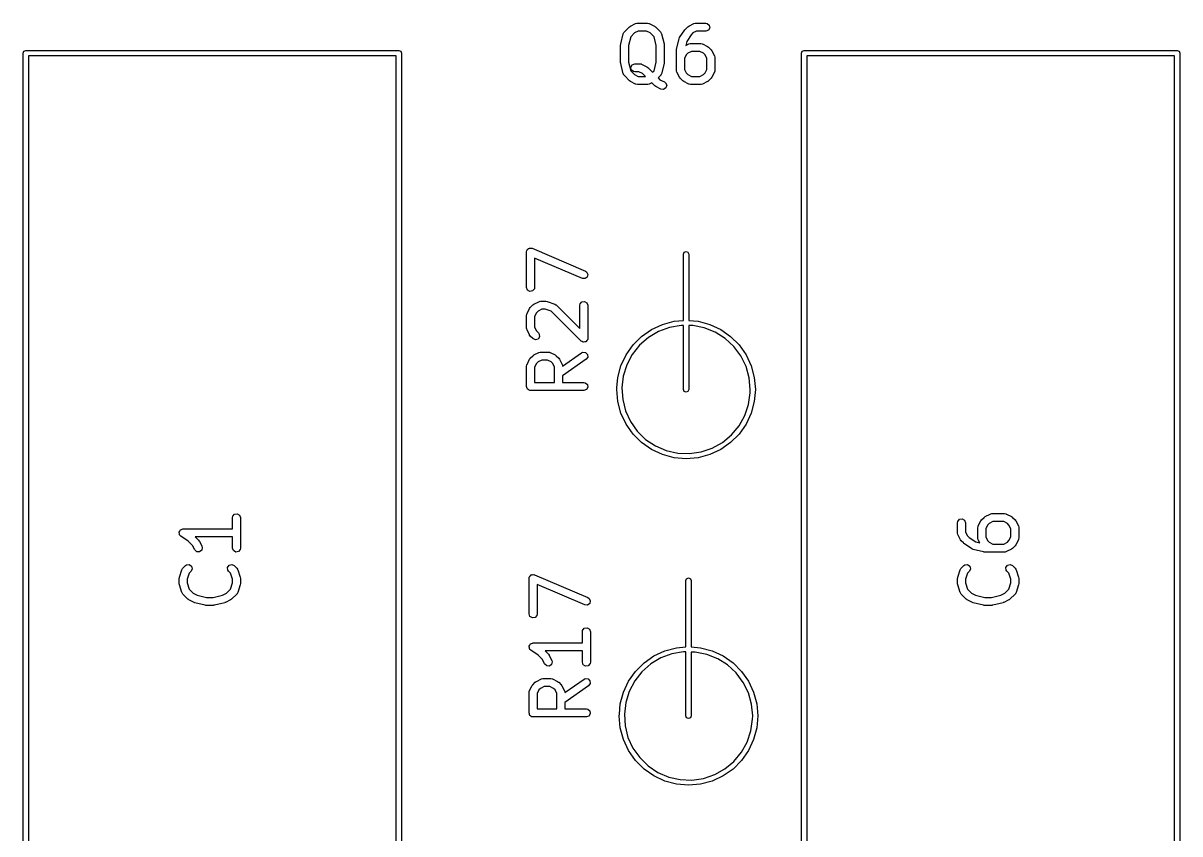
# Model space of a CAD drawing. Extents: x 10 to 287, y -200 to -10.
# Drawn here: x 102.2 to 123.91, y -74.36 to -59.15 of the extents above; entities that cross this region are included whole.
import ezdxf

# ---------------------------------------------------------------- set-up
doc = ezdxf.new("R2010")
doc.units = 0
doc.layers.add('BLACK', color=7, linetype='CONTINUOUS')

msp = doc.modelspace()

# ---------------------------------------------------------------- linework, layer by layer
at = {"layer": 'BLACK', "linetype": 'CONTINUOUS'}
for p, q in [((113.485, -59.317), (113.58, -59.2218)), ((113.58, -59.2218), (113.599, -59.2089)), ((113.599, -59.2089), (113.6, -59.2077)), ((113.6, -59.2077), (113.695, -59.1601)), ((113.695, -59.1601), (113.72, -59.1527)), ((113.72, -59.1527), (113.724, -59.1537)), ((113.724, -59.1537), (113.729, -59.1522)), ((113.729, -59.1522), (113.919, -59.1522)), ((113.919, -59.1522), (113.945, -59.1567)), ((113.945, -59.1567), (113.948, -59.1596)), ((113.948, -59.1596), (113.953, -59.1601)), ((113.953, -59.1601), (114.048, -59.2077)), ((114.048, -59.2077), (114.066, -59.2211)), ((114.066, -59.2211), (114.067, -59.2218)), ((114.067, -59.2218), (114.163, -59.317)), ((114.628, -59.2694), (114.676, -59.2218)), ((114.676, -59.2218), (114.694, -59.2089)), ((114.694, -59.2089), (114.695, -59.2077)), ((114.695, -59.2077), (114.79, -59.1601)), ((114.79, -59.1601), (114.815, -59.1527)), ((114.815, -59.1527), (114.82, -59.1537)), ((114.82, -59.1537), (114.824, -59.1522)), ((114.824, -59.1522), (115.014, -59.1522)), ((115.014, -59.1522), (115.04, -59.1567)), ((115.04, -59.1567), (115.079, -59.1897)), ((115.088, -59.2402), (115.062, -59.2846)), ((115.079, -59.1897), (115.088, -59.2402)), ((113.418, -59.5423), (113.465, -59.3519)), ((113.465, -59.3519), (113.476, -59.3281)), ((113.476, -59.3281), (113.482, -59.3237)), ((113.482, -59.3237), (113.485, -59.317)), ((113.606, -59.4084), (113.565, -59.5698)), ((113.678, -59.3364), (113.606, -59.4084)), ((113.746, -59.3022), (113.678, -59.3364)), ((113.901, -59.3022), (113.746, -59.3022)), ((113.97, -59.3364), (113.901, -59.3022)), ((114.042, -59.4084), (113.97, -59.3364)), ((114.082, -59.5698), (114.042, -59.4084)), ((114.163, -59.317), (114.177, -59.3383)), ((114.177, -59.3383), (114.178, -59.3457)), ((114.178, -59.3457), (114.182, -59.3519)), ((114.182, -59.3519), (114.23, -59.5423)), ((114.465, -59.6376), (114.513, -59.4471)), ((114.513, -59.4471), (114.523, -59.4241)), ((114.523, -59.4237), (114.619, -59.2808)), ((114.523, -59.4241), (114.523, -59.4237)), ((114.619, -59.2808), (114.626, -59.2726)), ((114.626, -59.2726), (114.628, -59.2694)), ((114.739, -59.3702), (114.655, -59.4961)), ((114.773, -59.3364), (114.739, -59.3702)), ((114.842, -59.3022), (114.773, -59.3364)), ((115.014, -59.3022), (114.842, -59.3022)), ((115.062, -59.2846), (115.014, -59.3022)), ((102.204, -59.715), (102.219, -59.6796)), ((102.219, -59.6796), (102.254, -59.665)), ((102.254, -59.665), (109.254, -59.665)), ((109.254, -59.665), (109.289, -59.6796)), ((109.289, -59.6796), (109.304, -59.715)), ((113.415, -59.5605), (113.418, -59.5458)), ((113.415, -59.8939), (113.415, -59.5605)), ((113.418, -59.5458), (113.418, -59.5423)), ((113.565, -59.5698), (113.565, -59.8846)), ((114.082, -59.8846), (114.082, -59.5698)), ((114.23, -59.5423), (114.231, -59.5573)), ((114.231, -59.5573), (114.232, -59.5605)), ((114.232, -59.5605), (114.232, -59.8939)), ((114.463, -59.6558), (114.466, -59.641)), ((114.463, -60.0367), (114.463, -59.6558)), ((114.466, -59.641), (114.465, -59.6376)), ((114.655, -59.4961), (114.637, -59.5702)), ((114.637, -59.5702), (114.695, -59.5411)), ((114.746, -59.6831), (114.678, -59.7174)), ((114.695, -59.5411), (114.72, -59.5336)), ((114.72, -59.5336), (114.724, -59.5347)), ((114.724, -59.5347), (114.729, -59.5331)), ((114.729, -59.5331), (114.919, -59.5331)), ((114.901, -59.6831), (114.746, -59.6831)), ((114.97, -59.7174), (114.901, -59.6831)), ((114.919, -59.5331), (114.945, -59.5377)), ((114.945, -59.5377), (114.948, -59.5405)), ((114.948, -59.5405), (114.953, -59.5411)), ((114.953, -59.5411), (115.048, -59.5887)), ((115.048, -59.5887), (115.066, -59.602)), ((115.066, -59.602), (115.067, -59.6027)), ((115.067, -59.6027), (115.115, -59.6503)), ((115.115, -59.6503), (115.128, -59.6687)), ((115.128, -59.6687), (115.129, -59.6698)), ((115.129, -59.6698), (115.177, -59.7651)), ((116.809, -59.715), (116.824, -59.6796)), ((116.824, -59.6796), (116.859, -59.665)), ((116.859, -59.665), (123.859, -59.665)), ((123.859, -59.665), (123.894, -59.6796)), ((123.894, -59.6796), (123.909, -59.715)), ((102.204, -78.715), (102.204, -59.715)), ((102.304, -59.765), (102.304, -78.665)), ((109.204, -59.765), (102.304, -59.765)), ((109.204, -78.665), (109.204, -59.765)), ((109.304, -59.715), (109.304, -78.715)), ((113.417, -59.8971), (113.415, -59.8939)), ((113.418, -59.912), (113.417, -59.8971)), ((113.565, -59.8846), (113.606, -60.046)), ((114.042, -60.046), (114.082, -59.8846)), ((114.232, -59.8939), (114.23, -59.9086)), ((114.647, -59.7478), (114.613, -59.8163)), ((114.613, -59.8163), (114.613, -60.019)), ((114.678, -59.7174), (114.647, -59.7478)), ((115, -59.7478), (114.97, -59.7174)), ((115.035, -59.8163), (115, -59.7478)), ((115.035, -60.019), (115.035, -59.8163)), ((115.177, -59.7651), (115.184, -59.79)), ((115.184, -59.79), (115.183, -59.7944)), ((115.183, -59.7944), (115.185, -59.7986)), ((115.185, -59.7986), (115.185, -60.0367)), ((116.809, -78.715), (116.809, -59.715)), ((116.909, -59.765), (116.909, -78.665)), ((123.809, -59.765), (116.909, -59.765)), ((123.809, -78.665), (123.809, -59.765)), ((123.909, -59.715), (123.909, -78.715)), ((113.465, -60.1025), (113.418, -59.912)), ((113.469, -60.1086), (113.465, -60.1025)), ((113.47, -60.116), (113.469, -60.1086)), ((113.485, -60.1374), (113.47, -60.116)), ((113.606, -60.046), (113.678, -60.1179)), ((113.607, -59.9761), (113.633, -59.9316)), ((113.616, -60.0266), (113.607, -59.9761)), ((113.655, -60.0596), (113.616, -60.0266)), ((113.633, -59.9316), (113.681, -59.9141)), ((113.681, -60.0641), (113.655, -60.0596)), ((113.678, -60.1179), (113.746, -60.1522)), ((113.681, -59.9141), (113.776, -59.9141)), ((113.758, -60.0641), (113.681, -60.0641)), ((113.827, -60.0983), (113.758, -60.0641)), ((113.776, -59.9141), (113.802, -59.9186)), ((113.802, -59.9186), (113.805, -59.9215)), ((113.805, -59.9215), (113.81, -59.922)), ((113.81, -59.922), (113.905, -59.9696)), ((113.881, -60.1522), (113.827, -60.0983)), ((113.905, -59.9696), (113.923, -59.983)), ((113.923, -59.983), (113.924, -59.9837)), ((113.924, -59.9837), (114.014, -60.0735)), ((114.014, -60.0735), (114.042, -60.046)), ((114.182, -60.1025), (114.172, -60.1263)), ((114.23, -59.912), (114.182, -60.1025)), ((114.23, -59.9086), (114.23, -59.912)), ((114.465, -60.0409), (114.463, -60.0367)), ((114.464, -60.0453), (114.465, -60.0409)), ((114.471, -60.0702), (114.464, -60.0453)), ((114.519, -60.1655), (114.471, -60.0702)), ((114.613, -60.019), (114.647, -60.0875)), ((114.647, -60.0875), (114.678, -60.1179)), ((114.678, -60.1179), (114.746, -60.1522)), ((114.901, -60.1522), (114.97, -60.1179)), ((114.97, -60.1179), (115, -60.0875)), ((115, -60.0875), (115.035, -60.019)), ((115.177, -60.0702), (115.129, -60.1655)), ((115.18, -60.0624), (115.177, -60.0658)), ((115.177, -60.0658), (115.177, -60.0702)), ((115.185, -60.0367), (115.18, -60.0624)), ((113.58, -60.2326), (113.485, -60.1374)), ((113.582, -60.2333), (113.58, -60.2326)), ((113.6, -60.2466), (113.582, -60.2333)), ((113.695, -60.2943), (113.6, -60.2466)), ((113.699, -60.2948), (113.695, -60.2943)), ((113.703, -60.2977), (113.699, -60.2948)), ((113.729, -60.3022), (113.703, -60.2977)), ((113.919, -60.3022), (113.729, -60.3022)), ((113.746, -60.1522), (113.881, -60.1522)), ((113.923, -60.3006), (113.919, -60.3022)), ((113.928, -60.3017), (113.923, -60.3006)), ((113.953, -60.2943), (113.928, -60.3017)), ((113.999, -60.2708), (113.953, -60.2943)), ((114.056, -60.3278), (113.999, -60.2708)), ((114.058, -60.3285), (114.056, -60.3278)), ((114.076, -60.3419), (114.058, -60.3285)), ((114.163, -60.1374), (114.12, -60.1796)), ((114.12, -60.1796), (114.154, -60.2132)), ((114.154, -60.2132), (114.238, -60.2553)), ((114.166, -60.1307), (114.163, -60.1374)), ((114.172, -60.1263), (114.166, -60.1307)), ((114.238, -60.2553), (114.259, -60.2709)), ((114.259, -60.2709), (114.28, -60.3179)), ((114.28, -60.3179), (114.265, -60.3671)), ((114.52, -60.1666), (114.519, -60.1655)), ((114.533, -60.185), (114.52, -60.1666)), ((114.58, -60.2326), (114.533, -60.185)), ((114.582, -60.2333), (114.58, -60.2326)), ((114.6, -60.2466), (114.582, -60.2333)), ((114.695, -60.2943), (114.6, -60.2466)), ((114.699, -60.2948), (114.695, -60.2943)), ((114.703, -60.2977), (114.699, -60.2948)), ((114.729, -60.3022), (114.703, -60.2977)), ((114.919, -60.3022), (114.729, -60.3022)), ((114.746, -60.1522), (114.901, -60.1522)), ((114.923, -60.3006), (114.919, -60.3022)), ((114.928, -60.3017), (114.923, -60.3006)), ((114.953, -60.2943), (114.928, -60.3017)), ((115.048, -60.2466), (114.953, -60.2943)), ((115.049, -60.2455), (115.048, -60.2466)), ((115.067, -60.2326), (115.049, -60.2455)), ((115.115, -60.185), (115.067, -60.2326)), ((115.116, -60.1835), (115.115, -60.185)), ((115.129, -60.1655), (115.116, -60.1835)), ((114.171, -60.3895), (114.076, -60.3419)), ((114.222, -60.3954), (114.171, -60.3895)), ((114.265, -60.3671), (114.222, -60.3954)), ((111.697, -63.3788), (111.705, -63.3735)), ((111.705, -63.3735), (111.722, -63.3745)), ((111.722, -63.3745), (111.739, -63.3714)), ((111.739, -63.3714), (111.747, -63.3758)), ((111.747, -63.3758), (111.756, -63.3763)), ((111.756, -63.3763), (112.756, -63.8049)), ((111.651, -63.4453), (111.656, -63.4196)), ((111.651, -64.1119), (111.651, -63.4453)), ((111.656, -63.4196), (111.661, -63.4128)), ((111.661, -63.4128), (111.663, -63.4042)), ((111.663, -63.4042), (111.677, -63.3937)), ((111.677, -63.3937), (111.689, -63.3803)), ((111.689, -63.3803), (111.697, -63.3788)), ((112.697, -63.9428), (111.801, -63.559)), ((111.801, -63.559), (111.801, -64.1119)), ((114.594, -63.4848), (114.609, -63.4494)), ((114.594, -64.7292), (114.594, -63.4848)), ((114.609, -63.4494), (114.644, -63.4348)), ((114.644, -63.4348), (114.679, -63.4494)), ((114.679, -63.4494), (114.694, -63.4848)), ((114.694, -63.4848), (114.694, -64.7292)), ((112.756, -63.8049), (112.778, -63.8192)), ((112.748, -63.9456), (112.697, -63.9428)), ((112.789, -63.9149), (112.748, -63.9456)), ((112.778, -63.8192), (112.801, -63.865)), ((112.801, -63.865), (112.789, -63.9149)), ((111.669, -64.1602), (111.651, -64.1119)), ((111.713, -64.1858), (111.669, -64.1602)), ((111.764, -64.1769), (111.713, -64.1858)), ((111.797, -64.1376), (111.764, -64.1769)), ((111.801, -64.1119), (111.797, -64.1376)), ((111.721, -64.4875), (111.768, -64.4399)), ((111.768, -64.4399), (111.787, -64.427)), ((111.787, -64.427), (111.788, -64.4258)), ((111.788, -64.4258), (111.883, -64.3782)), ((111.883, -64.3782), (111.908, -64.3708)), ((111.908, -64.3708), (111.913, -64.3718)), ((111.913, -64.3718), (111.917, -64.3703)), ((111.917, -64.3703), (112.012, -64.3703)), ((112.012, -64.3703), (112.034, -64.3742)), ((112.034, -64.3742), (112.036, -64.3741)), ((112.036, -64.3741), (112.179, -64.4217)), ((112.179, -64.4217), (112.201, -64.4341)), ((112.201, -64.4341), (112.204, -64.438)), ((112.204, -64.438), (112.208, -64.4399)), ((112.208, -64.4399), (112.651, -64.8833)), ((112.651, -64.4453), (112.656, -64.4196)), ((112.651, -64.8833), (112.651, -64.4453)), ((112.656, -64.4196), (112.689, -64.3803)), ((112.689, -64.3803), (112.739, -64.3714)), ((112.739, -64.3714), (112.784, -64.3971)), ((112.784, -64.3971), (112.801, -64.4453)), ((112.801, -64.4453), (112.801, -65.0643)), ((111.651, -64.6358), (111.656, -64.6101)), ((111.651, -64.8738), (111.651, -64.6358)), ((111.656, -64.6101), (111.659, -64.6067)), ((111.659, -64.6022), (111.707, -64.507)), ((111.659, -64.6067), (111.659, -64.6022)), ((111.707, -64.507), (111.72, -64.489)), ((111.72, -64.489), (111.721, -64.4875)), ((111.836, -64.5849), (111.801, -64.6535)), ((111.801, -64.6535), (111.801, -64.8561)), ((111.866, -64.5545), (111.836, -64.5849)), ((111.934, -64.5203), (111.866, -64.5545)), ((112, -64.5203), (111.934, -64.5203)), ((112.114, -64.5584), (112, -64.5203)), ((112.673, -65.1174), (112.114, -64.5584)), ((111.653, -64.8781), (111.651, -64.8738)), ((111.652, -64.8824), (111.653, -64.8781)), ((111.659, -64.9074), (111.652, -64.8824)), ((111.801, -64.8561), (111.836, -64.9247)), ((113.994, -64.899), (114.199, -64.8032)), ((114.332, -64.8607), (114.125, -64.9371)), ((114.199, -64.8032), (114.418, -64.7446)), ((114.549, -64.8234), (114.332, -64.8607)), ((114.418, -64.7446), (114.594, -64.7292)), ((114.594, -64.824), (114.549, -64.8234)), ((114.594, -66.0248), (114.594, -64.824)), ((114.694, -64.7292), (114.87, -64.7446)), ((114.77, -64.8263), (114.694, -64.8253)), ((114.694, -64.8253), (114.694, -66.0248)), ((114.986, -64.8693), (114.77, -64.8263)), ((114.87, -64.7446), (115.088, -64.8032)), ((115.191, -64.951), (114.986, -64.8693)), ((115.088, -64.8032), (115.294, -64.899)), ((111.707, -65.0026), (111.659, -64.9074)), ((111.708, -65.0038), (111.707, -65.0026)), ((111.721, -65.0221), (111.708, -65.0038)), ((111.768, -65.0697), (111.721, -65.0221)), ((111.815, -65.0914), (111.768, -65.0697)), ((111.865, -65.0781), (111.815, -65.0914)), ((111.836, -64.9247), (111.875, -64.9637)), ((111.894, -65.0361), (111.865, -65.0781)), ((111.875, -64.9637), (111.889, -64.985)), ((111.889, -64.985), (111.894, -65.0361)), ((112.782, -65.1073), (112.769, -65.1258)), ((112.797, -65.09), (112.782, -65.1073)), ((112.798, -65.0854), (112.797, -65.09)), ((112.801, -65.0643), (112.798, -65.0805)), ((112.798, -65.0805), (112.799, -65.0837)), ((112.799, -65.0837), (112.798, -65.0854)), ((113.648, -65.1892), (113.808, -65.0289)), ((113.936, -65.0498), (113.77, -65.1952)), ((113.808, -65.0289), (113.994, -64.899)), ((114.125, -64.9371), (113.936, -65.0498)), ((115.378, -65.0687), (115.191, -64.951)), ((115.294, -64.899), (115.479, -65.0289)), ((115.539, -65.2184), (115.378, -65.0687)), ((115.479, -65.0289), (115.64, -65.1892)), ((111.788, -65.3782), (111.883, -65.3306)), ((111.883, -65.3306), (111.908, -65.3232)), ((111.908, -65.3232), (111.913, -65.3242)), ((111.913, -65.3242), (111.917, -65.3227)), ((111.917, -65.3227), (112.06, -65.3227)), ((112.06, -65.3227), (112.085, -65.3272)), ((112.085, -65.3272), (112.089, -65.3301)), ((112.089, -65.3301), (112.093, -65.3306)), ((112.093, -65.3306), (112.188, -65.3782)), ((112.694, -65.1269), (112.673, -65.1174)), ((112.683, -65.3362), (112.707, -65.3252)), ((112.713, -65.1382), (112.694, -65.1269)), ((112.707, -65.3252), (112.758, -65.3297)), ((112.717, -65.1376), (112.713, -65.1382)), ((112.72, -65.139), (112.717, -65.1376)), ((112.742, -65.1332), (112.72, -65.139)), ((112.764, -65.1293), (112.742, -65.1332)), ((112.758, -65.3297), (112.794, -65.366)), ((112.766, -65.1267), (112.764, -65.1293)), ((112.769, -65.1258), (112.766, -65.1267)), ((113.518, -65.3748), (113.648, -65.1892)), ((113.77, -65.1952), (113.633, -65.3684)), ((115.671, -65.3951), (115.539, -65.2184)), ((115.64, -65.1892), (115.77, -65.3748)), ((111.659, -65.5546), (111.707, -65.4594)), ((111.707, -65.4594), (111.72, -65.4413)), ((111.72, -65.4413), (111.721, -65.4399)), ((111.721, -65.4399), (111.768, -65.3922)), ((111.768, -65.3922), (111.787, -65.3794)), ((111.787, -65.3794), (111.788, -65.3782)), ((111.836, -65.5373), (111.801, -65.6058)), ((111.866, -65.5069), (111.836, -65.5373)), ((111.934, -65.4727), (111.866, -65.5069)), ((112.042, -65.4727), (111.934, -65.4727)), ((112.11, -65.5069), (112.042, -65.4727)), ((112.141, -65.5373), (112.11, -65.5069)), ((112.175, -65.6058), (112.141, -65.5373)), ((112.188, -65.3782), (112.206, -65.3916)), ((112.206, -65.3916), (112.208, -65.3922)), ((112.208, -65.3922), (112.255, -65.4399)), ((112.255, -65.4399), (112.268, -65.4582)), ((112.268, -65.4582), (112.27, -65.4594)), ((112.27, -65.4594), (112.317, -65.5546)), ((112.325, -65.5872), (112.683, -65.3362)), ((112.769, -65.4591), (112.325, -65.77)), ((112.799, -65.4171), (112.769, -65.4591)), ((112.794, -65.366), (112.799, -65.4171)), ((113.422, -65.5802), (113.518, -65.3748)), ((113.633, -65.3684), (113.53, -65.5636)), ((115.769, -65.5929), (115.671, -65.3951)), ((115.77, -65.3748), (115.865, -65.5802)), ((111.651, -65.5881), (111.656, -65.5625)), ((111.651, -65.9691), (111.651, -65.5881)), ((111.656, -65.5625), (111.659, -65.559)), ((111.659, -65.559), (111.659, -65.5546)), ((111.801, -65.6058), (111.801, -65.8941)), ((112.175, -65.8941), (112.175, -65.6058)), ((112.317, -65.5546), (112.325, -65.5796)), ((112.325, -65.5796), (112.324, -65.5839)), ((112.324, -65.5839), (112.325, -65.5872)), ((113.364, -65.7991), (113.422, -65.5802)), ((113.53, -65.5636), (113.465, -65.7742)), ((115.829, -65.8052), (115.769, -65.5929)), ((115.865, -65.5802), (115.924, -65.7991)), ((111.658, -65.9874), (111.651, -65.9691)), ((111.801, -65.8941), (112.175, -65.8941)), ((112.325, -65.77), (112.325, -65.8941)), ((112.325, -65.8941), (112.726, -65.8941)), ((112.726, -65.8941), (112.752, -65.8986)), ((112.752, -65.8986), (112.791, -65.9316)), ((112.8, -65.9821), (112.774, -66.0265)), ((112.791, -65.9316), (112.8, -65.9821)), ((113.347, -65.9933), (113.364, -65.7991)), ((113.465, -65.7742), (113.439, -65.9933)), ((115.849, -66.0248), (115.829, -65.8052)), ((115.924, -65.7991), (115.944, -66.0248)), ((111.661, -66.0066), (111.658, -65.9874)), ((111.666, -66.0109), (111.661, -66.0066)), ((111.669, -66.0173), (111.666, -66.0109)), ((111.686, -66.027), (111.669, -66.0173)), ((111.701, -66.0396), (111.686, -66.027)), ((111.71, -66.0413), (111.701, -66.0396)), ((111.713, -66.0429), (111.71, -66.0413)), ((111.717, -66.0424), (111.713, -66.0429)), ((111.726, -66.0441), (111.717, -66.0424)), ((112.726, -66.0441), (111.726, -66.0441)), ((112.774, -66.0265), (112.726, -66.0441)), ((113.344, -66.0248), (113.347, -65.9933)), ((113.364, -66.2505), (113.344, -66.0248)), ((113.439, -65.9933), (113.454, -66.2133)), ((114.609, -66.0602), (114.594, -66.0248)), ((114.644, -66.0748), (114.609, -66.0602)), ((114.679, -66.0602), (114.644, -66.0748)), ((114.694, -66.0248), (114.679, -66.0602)), ((115.816, -66.3061), (115.847, -66.0879)), ((115.847, -66.0879), (115.849, -66.0248)), ((115.944, -66.0248), (115.924, -66.2505)), ((113.422, -66.4694), (113.364, -66.2505)), ((113.454, -66.2133), (113.508, -66.4271)), ((115.745, -66.515), (115.816, -66.3061)), ((115.924, -66.2505), (115.865, -66.4694)), ((113.518, -66.6748), (113.422, -66.4694)), ((113.508, -66.4271), (113.6, -66.6274)), ((113.6, -66.6274), (113.727, -66.8075)), ((115.637, -66.7074), (115.745, -66.515)), ((115.865, -66.4694), (115.77, -66.6748)), ((113.648, -66.8604), (113.518, -66.6748)), ((113.727, -66.8075), (113.885, -66.9614)), ((115.496, -66.877), (115.637, -66.7074)), ((115.77, -66.6748), (115.64, -66.8604)), ((113.808, -67.0207), (113.648, -66.8604)), ((113.994, -67.1506), (113.808, -67.0207)), ((113.885, -66.9614), (114.069, -67.0839)), ((115.134, -67.1258), (115.326, -67.018)), ((115.479, -67.0207), (115.294, -67.1506)), ((115.326, -67.018), (115.496, -66.877)), ((115.64, -66.8604), (115.479, -67.0207)), ((114.199, -67.2464), (113.994, -67.1506)), ((114.069, -67.0839), (114.271, -67.171)), ((114.418, -67.3051), (114.199, -67.2464)), ((114.271, -67.171), (114.487, -67.2196)), ((114.487, -67.2196), (114.707, -67.2283)), ((114.707, -67.2283), (114.925, -67.1966)), ((115.088, -67.2464), (114.87, -67.3051)), ((114.925, -67.1966), (115.134, -67.1258)), ((115.294, -67.1506), (115.088, -67.2464)), ((114.644, -67.3248), (114.418, -67.3051)), ((114.87, -67.3051), (114.644, -67.3248)), ((106.136, -68.4036), (106.169, -68.3643)), ((106.169, -68.3643), (106.219, -68.3554)), ((106.219, -68.3554), (106.264, -68.3811)), ((120.254, -68.4098), (120.349, -68.3622)), ((120.349, -68.3622), (120.374, -68.3548)), ((120.374, -68.3548), (120.378, -68.3558)), ((120.378, -68.3558), (120.383, -68.3543)), ((120.383, -68.3543), (120.621, -68.3543)), ((120.621, -68.3543), (120.646, -68.3588)), ((120.646, -68.3588), (120.65, -68.3617)), ((120.65, -68.3617), (120.654, -68.3622)), ((120.654, -68.3622), (120.75, -68.4098)), ((106.131, -68.4293), (106.136, -68.4036)), ((106.131, -68.64), (106.131, -68.4293)), ((106.264, -68.3811), (106.281, -68.4293)), ((106.281, -68.4293), (106.281, -69.0007)), ((119.736, -68.5245), (119.741, -68.4989)), ((119.736, -68.715), (119.736, -68.5245)), ((119.741, -68.4989), (119.774, -68.4596)), ((119.774, -68.4596), (119.824, -68.4507)), ((119.824, -68.4507), (119.869, -68.4763)), ((119.869, -68.4763), (119.886, -68.5245)), ((119.886, -68.5245), (119.886, -68.6973)), ((120.125, -68.5862), (120.173, -68.491)), ((120.125, -68.5907), (120.125, -68.5862)), ((120.173, -68.491), (120.186, -68.473)), ((120.186, -68.473), (120.187, -68.4715)), ((120.187, -68.4715), (120.234, -68.4239)), ((120.234, -68.4239), (120.253, -68.411)), ((120.253, -68.411), (120.254, -68.4098)), ((120.301, -68.569), (120.267, -68.6375)), ((120.332, -68.5385), (120.301, -68.569)), ((120.4, -68.5043), (120.332, -68.5385)), ((120.603, -68.5043), (120.4, -68.5043)), ((120.672, -68.5385), (120.603, -68.5043)), ((120.702, -68.569), (120.672, -68.5385)), ((120.736, -68.6375), (120.702, -68.569)), ((120.75, -68.4098), (120.768, -68.4232)), ((120.768, -68.4232), (120.769, -68.4239)), ((120.769, -68.4239), (120.817, -68.4715)), ((120.817, -68.4715), (120.83, -68.4899)), ((120.83, -68.4899), (120.831, -68.491)), ((120.831, -68.491), (120.878, -68.5862)), ((120.878, -68.5862), (120.886, -68.6112)), ((105.131, -68.7102), (105.133, -68.7062)), ((105.138, -68.7311), (105.131, -68.7102)), ((105.132, -68.702), (105.143, -68.6831)), ((105.133, -68.7062), (105.132, -68.702)), ((105.141, -68.7525), (105.138, -68.7311)), ((105.145, -68.7553), (105.141, -68.7525)), ((105.143, -68.6831), (105.152, -68.6632)), ((105.146, -68.7594), (105.145, -68.7553)), ((105.165, -68.7774), (105.146, -68.7594)), ((105.152, -68.6632), (105.156, -68.6613)), ((105.156, -68.6613), (105.158, -68.6575)), ((105.158, -68.6575), (105.178, -68.6501)), ((105.301, -68.8685), (105.165, -68.7774)), ((105.178, -68.6501), (105.198, -68.6405)), ((105.198, -68.6405), (105.202, -68.6415)), ((105.202, -68.6415), (105.206, -68.64)), ((105.206, -68.64), (106.131, -68.64)), ((106.131, -68.79), (105.435, -68.79)), ((105.435, -68.79), (105.497, -68.8524)), ((106.131, -69.0007), (106.131, -68.79)), ((119.738, -68.7192), (119.736, -68.715)), ((119.737, -68.7236), (119.738, -68.7192)), ((119.744, -68.7485), (119.737, -68.7236)), ((119.792, -68.8438), (119.744, -68.7485)), ((119.886, -68.6973), (119.921, -68.7658)), ((119.921, -68.7658), (119.954, -68.7996)), ((119.954, -68.7996), (120.08, -68.8835)), ((120.117, -68.6198), (120.122, -68.5941)), ((120.117, -68.8102), (120.117, -68.6198)), ((120.122, -68.5941), (120.125, -68.5907)), ((120.267, -68.6375), (120.267, -68.7925)), ((120.267, -68.7925), (120.301, -68.861)), ((120.702, -68.861), (120.736, -68.7925)), ((120.736, -68.7925), (120.736, -68.6375)), ((120.886, -68.6112), (120.885, -68.6155)), ((120.885, -68.6155), (120.886, -68.6198)), ((120.886, -68.6198), (120.886, -68.8102)), ((105.383, -68.9499), (105.301, -68.8685)), ((105.425, -69.0343), (105.383, -68.9499)), ((105.497, -68.8524), (105.51, -68.8708)), ((105.51, -68.8708), (105.511, -68.8719)), ((105.511, -68.8719), (105.559, -68.9672)), ((105.566, -68.9921), (105.555, -69.042)), ((105.559, -68.9672), (105.566, -68.9921)), ((106.149, -69.0489), (106.131, -69.0007)), ((106.281, -69.0007), (106.277, -69.0264)), ((119.793, -68.8449), (119.792, -68.8438)), ((119.806, -68.8633), (119.793, -68.8449)), ((119.853, -68.9109), (119.806, -68.8633)), ((119.857, -68.9124), (119.853, -68.9109)), ((119.865, -68.9203), (119.857, -68.9124)), ((120.008, -69.0155), (119.865, -68.9203)), ((120.008, -69.0156), (120.008, -69.0155)), ((120.031, -69.0259), (120.008, -69.0156)), ((120.08, -68.8835), (120.154, -68.902)), ((120.119, -68.8145), (120.117, -68.8102)), ((120.118, -68.8188), (120.119, -68.8145)), ((120.125, -68.8438), (120.118, -68.8188)), ((120.154, -68.902), (120.125, -68.8438)), ((120.301, -68.861), (120.332, -68.8915)), ((120.332, -68.8915), (120.4, -68.9257)), ((120.4, -68.9257), (120.603, -68.9257)), ((120.603, -68.9257), (120.672, -68.8915)), ((120.75, -69.0202), (120.654, -69.0678)), ((120.672, -68.8915), (120.702, -68.861)), ((120.751, -69.019), (120.75, -69.0202)), ((120.769, -69.0061), (120.751, -69.019)), ((120.817, -68.9585), (120.769, -69.0061)), ((120.831, -68.939), (120.817, -68.957)), ((120.817, -68.957), (120.817, -68.9585)), ((120.878, -68.8438), (120.831, -68.939)), ((120.879, -68.8393), (120.878, -68.8438)), ((120.882, -68.8359), (120.879, -68.8393)), ((120.886, -68.8102), (120.882, -68.8359)), ((105.462, -69.0695), (105.425, -69.0343)), ((105.513, -69.0726), (105.462, -69.0695)), ((105.555, -69.042), (105.513, -69.0726)), ((106.193, -69.0746), (106.149, -69.0489)), ((106.244, -69.0657), (106.193, -69.0746)), ((106.277, -69.0264), (106.244, -69.0657)), ((120.222, -69.0735), (120.031, -69.0259)), ((120.225, -69.0731), (120.222, -69.0735)), ((120.24, -69.0757), (120.225, -69.0731)), ((120.621, -69.0757), (120.24, -69.0757)), ((120.625, -69.0742), (120.621, -69.0757)), ((120.629, -69.0752), (120.625, -69.0742)), ((120.654, -69.0678), (120.629, -69.0752)), ((105.135, -69.5484), (105.183, -69.4056)), ((105.183, -69.4056), (105.195, -69.3827)), ((105.195, -69.3827), (105.199, -69.3803)), ((105.199, -69.3803), (105.201, -69.3763)), ((105.201, -69.3763), (105.248, -69.3286)), ((105.248, -69.3286), (105.27, -69.3137)), ((105.27, -69.3137), (105.321, -69.3092)), ((105.355, -69.4347), (105.319, -69.4698)), ((105.321, -69.3092), (105.363, -69.3386)), ((105.376, -69.3882), (105.355, -69.4347)), ((105.363, -69.3386), (105.376, -69.3882)), ((106.039, -69.3623), (106.068, -69.3202)), ((106.043, -69.4134), (106.039, -69.3623)), ((106.058, -69.4347), (106.043, -69.4134)), ((106.093, -69.4698), (106.058, -69.4347)), ((106.068, -69.3202), (106.118, -69.307)), ((106.118, -69.307), (106.164, -69.3286)), ((106.164, -69.3286), (106.212, -69.3763)), ((106.212, -69.3763), (106.227, -69.3976)), ((106.227, -69.3976), (106.227, -69.4021)), ((106.227, -69.4021), (106.23, -69.4056)), ((106.23, -69.4056), (106.277, -69.5484)), ((119.74, -69.5484), (119.788, -69.4056)), ((119.788, -69.4056), (119.8, -69.3827)), ((119.8, -69.3827), (119.804, -69.3803)), ((119.804, -69.3803), (119.806, -69.3763)), ((119.806, -69.3763), (119.853, -69.3286)), ((119.853, -69.3286), (119.875, -69.3137)), ((119.875, -69.3137), (119.926, -69.3092)), ((119.96, -69.4347), (119.924, -69.4698)), ((119.926, -69.3092), (119.968, -69.3386)), ((119.981, -69.3882), (119.96, -69.4347)), ((119.968, -69.3386), (119.981, -69.3882)), ((120.644, -69.3623), (120.673, -69.3202)), ((120.648, -69.4134), (120.644, -69.3623)), ((120.663, -69.4347), (120.648, -69.4134)), ((120.698, -69.4698), (120.663, -69.4347)), ((120.673, -69.3202), (120.723, -69.307)), ((120.723, -69.307), (120.769, -69.3286)), ((120.769, -69.3286), (120.817, -69.3763)), ((120.817, -69.3763), (120.832, -69.3976)), ((120.832, -69.3976), (120.832, -69.4021)), ((120.832, -69.4021), (120.835, -69.4056)), ((120.835, -69.4056), (120.882, -69.5484)), ((105.131, -69.5721), (105.135, -69.5501)), ((105.131, -69.6674), (105.131, -69.5721)), ((105.132, -69.6689), (105.131, -69.6674)), ((105.135, -69.6911), (105.132, -69.6689)), ((105.135, -69.5501), (105.135, -69.5484)), ((105.319, -69.4698), (105.281, -69.5843)), ((105.281, -69.5843), (105.281, -69.6552)), ((105.281, -69.6552), (105.319, -69.7697)), ((106.131, -69.5843), (106.093, -69.4698)), ((106.093, -69.7697), (106.131, -69.6552)), ((106.131, -69.6552), (106.131, -69.5843)), ((106.277, -69.5484), (106.281, -69.5706)), ((106.281, -69.6674), (106.277, -69.6895)), ((106.281, -69.5706), (106.281, -69.5721)), ((106.281, -69.5721), (106.281, -69.6674)), ((111.697, -69.5703), (111.701, -69.5446)), ((111.697, -70.2369), (111.697, -69.5703)), ((111.701, -69.5446), (111.707, -69.5378)), ((111.707, -69.5378), (111.709, -69.5292)), ((111.709, -69.5292), (111.723, -69.5187)), ((111.723, -69.5187), (111.734, -69.5053)), ((111.734, -69.5053), (111.743, -69.5038)), ((111.743, -69.5038), (111.75, -69.4985)), ((111.75, -69.4985), (111.768, -69.4995)), ((111.768, -69.4995), (111.785, -69.4964)), ((111.785, -69.4964), (111.793, -69.5008)), ((111.793, -69.5008), (111.801, -69.5013)), ((111.801, -69.5013), (112.801, -69.9299)), ((114.639, -69.6098), (114.654, -69.5744)), ((114.639, -70.8542), (114.639, -69.6098)), ((114.654, -69.5744), (114.689, -69.5598)), ((114.689, -69.5598), (114.725, -69.5744)), ((114.725, -69.5744), (114.739, -69.6098)), ((114.739, -69.6098), (114.739, -70.8542)), ((119.736, -69.5721), (119.74, -69.5501)), ((119.736, -69.6674), (119.736, -69.5721)), ((119.737, -69.6689), (119.736, -69.6674)), ((119.74, -69.6911), (119.737, -69.6689)), ((119.74, -69.5501), (119.74, -69.5484)), ((119.924, -69.4698), (119.886, -69.5843)), ((119.886, -69.5843), (119.886, -69.6552)), ((119.886, -69.6552), (119.924, -69.7697)), ((120.736, -69.5843), (120.698, -69.4698)), ((120.698, -69.7697), (120.736, -69.6552)), ((120.736, -69.6552), (120.736, -69.5843)), ((120.882, -69.5484), (120.886, -69.5706)), ((120.886, -69.6674), (120.882, -69.6895)), ((120.886, -69.5706), (120.886, -69.5721)), ((120.886, -69.5721), (120.886, -69.6674)), ((105.183, -69.834), (105.135, -69.6911)), ((105.186, -69.8375), (105.183, -69.834)), ((105.186, -69.8419), (105.186, -69.8375)), ((105.201, -69.8633), (105.186, -69.8419)), ((105.296, -69.9585), (105.201, -69.8633)), ((105.319, -69.7697), (105.394, -69.8438)), ((105.394, -69.8438), (105.471, -69.8823)), ((105.471, -69.8823), (105.644, -69.9257)), ((105.768, -69.9257), (105.942, -69.8823)), ((105.942, -69.8823), (106.019, -69.8438)), ((106.019, -69.8438), (106.093, -69.7697)), ((106.212, -69.8633), (106.116, -69.9585)), ((106.214, -69.8592), (106.212, -69.8633)), ((106.217, -69.8569), (106.214, -69.8592)), ((106.23, -69.834), (106.217, -69.8569)), ((106.277, -69.6911), (106.23, -69.834)), ((106.277, -69.6895), (106.277, -69.6911)), ((112.742, -70.0678), (111.847, -69.684)), ((111.847, -69.684), (111.847, -70.2369)), ((119.788, -69.834), (119.74, -69.6911)), ((119.791, -69.8375), (119.788, -69.834)), ((119.791, -69.8419), (119.791, -69.8375)), ((119.806, -69.8633), (119.791, -69.8419)), ((119.901, -69.9585), (119.806, -69.8633)), ((119.924, -69.7697), (119.999, -69.8438)), ((119.999, -69.8438), (120.076, -69.8823)), ((120.076, -69.8823), (120.249, -69.9257)), ((120.373, -69.9257), (120.547, -69.8823)), ((120.547, -69.8823), (120.624, -69.8438)), ((120.624, -69.8438), (120.698, -69.7697)), ((120.817, -69.8633), (120.721, -69.9585)), ((120.819, -69.8592), (120.817, -69.8633)), ((120.822, -69.8569), (120.819, -69.8592)), ((120.835, -69.834), (120.822, -69.8569)), ((120.882, -69.6911), (120.835, -69.834)), ((120.882, -69.6895), (120.882, -69.6911)), ((105.298, -69.9592), (105.296, -69.9585)), ((105.316, -69.9726), (105.298, -69.9592)), ((105.411, -70.0202), (105.316, -69.9726)), ((105.414, -70.0206), (105.411, -70.0202)), ((105.426, -70.0259), (105.414, -70.0206)), ((105.617, -70.0735), (105.426, -70.0259)), ((105.62, -70.0731), (105.617, -70.0735)), ((105.635, -70.0757), (105.62, -70.0731)), ((105.778, -70.0757), (105.635, -70.0757)), ((105.644, -69.9257), (105.768, -69.9257)), ((105.781, -70.0745), (105.778, -70.0757)), ((105.796, -70.0735), (105.781, -70.0745)), ((105.986, -70.0259), (105.796, -70.0735)), ((105.989, -70.0239), (105.986, -70.0259)), ((106.002, -70.0202), (105.989, -70.0239)), ((106.097, -69.9726), (106.002, -70.0202)), ((106.098, -69.9714), (106.097, -69.9726)), ((106.116, -69.9585), (106.098, -69.9714)), ((112.794, -70.0706), (112.742, -70.0678)), ((112.835, -70.0399), (112.794, -70.0706)), ((112.801, -69.9299), (112.823, -69.9442)), ((112.823, -69.9442), (112.846, -69.99)), ((112.846, -69.99), (112.835, -70.0399)), ((119.903, -69.9592), (119.901, -69.9585)), ((119.921, -69.9726), (119.903, -69.9592)), ((120.016, -70.0202), (119.921, -69.9726)), ((120.019, -70.0206), (120.016, -70.0202)), ((120.031, -70.0259), (120.019, -70.0206)), ((120.222, -70.0735), (120.031, -70.0259)), ((120.225, -70.0731), (120.222, -70.0735)), ((120.24, -70.0757), (120.225, -70.0731)), ((120.383, -70.0757), (120.24, -70.0757)), ((120.249, -69.9257), (120.373, -69.9257)), ((120.386, -70.0745), (120.383, -70.0757)), ((120.401, -70.0735), (120.386, -70.0745)), ((120.591, -70.0259), (120.401, -70.0735)), ((120.594, -70.0239), (120.591, -70.0259)), ((120.607, -70.0202), (120.594, -70.0239)), ((120.702, -69.9726), (120.607, -70.0202)), ((120.703, -69.9714), (120.702, -69.9726)), ((120.721, -69.9585), (120.703, -69.9714)), ((111.714, -70.2852), (111.697, -70.2369)), ((111.759, -70.3108), (111.714, -70.2852)), ((111.809, -70.3019), (111.759, -70.3108)), ((111.842, -70.2626), (111.809, -70.3019)), ((111.847, -70.2369), (111.842, -70.2626)), ((112.701, -70.5446), (112.734, -70.5053)), ((112.734, -70.5053), (112.785, -70.4964)), ((112.785, -70.4964), (112.829, -70.5221)), ((112.829, -70.5221), (112.847, -70.5703)), ((112.697, -70.5703), (112.701, -70.5446)), ((112.697, -70.781), (112.697, -70.5703)), ((112.847, -70.5703), (112.847, -71.1417)), ((111.697, -70.8512), (111.699, -70.8472)), ((111.703, -70.8721), (111.697, -70.8512)), ((111.698, -70.843), (111.709, -70.8241)), ((111.699, -70.8472), (111.698, -70.843)), ((111.707, -70.8935), (111.703, -70.8721)), ((111.71, -70.8963), (111.707, -70.8935)), ((111.709, -70.8241), (111.718, -70.8042)), ((111.711, -70.9004), (111.71, -70.8963)), ((111.73, -70.9184), (111.711, -70.9004)), ((111.718, -70.8042), (111.721, -70.8023)), ((111.721, -70.8023), (111.724, -70.7985)), ((111.724, -70.7985), (111.744, -70.7911)), ((111.867, -71.0095), (111.73, -70.9184)), ((111.744, -70.7911), (111.764, -70.7814)), ((111.764, -70.7814), (111.768, -70.7825)), ((111.768, -70.7825), (111.772, -70.781)), ((111.772, -70.781), (112.697, -70.781)), ((112.697, -70.931), (112.001, -70.931)), ((112.001, -70.931), (112.063, -70.9934)), ((112.697, -71.1417), (112.697, -70.931)), ((114.039, -71.024), (114.245, -70.9282)), ((114.245, -70.9282), (114.464, -70.8696)), ((114.595, -70.9484), (114.378, -70.9857)), ((114.464, -70.8696), (114.639, -70.8542)), ((114.639, -70.949), (114.595, -70.9484)), ((114.639, -72.1498), (114.639, -70.949)), ((114.739, -70.8542), (114.915, -70.8696)), ((114.815, -70.9513), (114.739, -70.9503)), ((114.739, -70.9503), (114.739, -72.1498)), ((115.032, -70.9943), (114.815, -70.9513)), ((114.915, -70.8696), (115.134, -70.9282)), ((115.134, -70.9282), (115.339, -71.024)), ((111.948, -71.0909), (111.867, -71.0095)), ((111.99, -71.1752), (111.948, -71.0909)), ((112.028, -71.2105), (111.99, -71.1752)), ((112.063, -70.9934), (112.076, -71.0118)), ((112.076, -71.0118), (112.077, -71.0129)), ((112.077, -71.0129), (112.125, -71.1082)), ((112.12, -71.183), (112.079, -71.2136)), ((112.132, -71.1331), (112.12, -71.183)), ((112.125, -71.1082), (112.132, -71.1331)), ((112.714, -71.1899), (112.697, -71.1417)), ((112.759, -71.2156), (112.714, -71.1899)), ((112.842, -71.1674), (112.809, -71.2067)), ((112.847, -71.1417), (112.842, -71.1674)), ((113.694, -71.3142), (113.854, -71.1539)), ((113.981, -71.1748), (113.815, -71.3202)), ((113.854, -71.1539), (114.039, -71.024)), ((114.171, -71.0621), (113.981, -71.1748)), ((114.378, -70.9857), (114.171, -71.0621)), ((115.237, -71.076), (115.032, -70.9943)), ((115.423, -71.1937), (115.237, -71.076)), ((115.339, -71.024), (115.525, -71.1539)), ((115.525, -71.1539), (115.685, -71.3142)), ((112.079, -71.2136), (112.028, -71.2105)), ((112.809, -71.2067), (112.759, -71.2156)), ((113.564, -71.4998), (113.694, -71.3142)), ((113.815, -71.3202), (113.679, -71.4934)), ((115.585, -71.3434), (115.423, -71.1937)), ((115.717, -71.5201), (115.585, -71.3434)), ((115.685, -71.3142), (115.815, -71.4998)), ((111.705, -71.6796), (111.752, -71.5844)), ((111.752, -71.5844), (111.766, -71.5663)), ((111.766, -71.5649), (111.814, -71.5172)), ((111.766, -71.5663), (111.766, -71.5649)), ((111.814, -71.5172), (111.832, -71.5044)), ((111.832, -71.5044), (111.834, -71.5032)), ((111.834, -71.5032), (111.929, -71.4556)), ((111.98, -71.5977), (111.912, -71.6319)), ((111.929, -71.4556), (111.954, -71.4482)), ((111.954, -71.4482), (111.958, -71.4492)), ((111.958, -71.4492), (111.962, -71.4477)), ((111.962, -71.4477), (112.105, -71.4477)), ((112.087, -71.5977), (111.98, -71.5977)), ((112.156, -71.6319), (112.087, -71.5977)), ((112.105, -71.4477), (112.131, -71.4522)), ((112.131, -71.4522), (112.134, -71.4551)), ((112.134, -71.4551), (112.139, -71.4556)), ((112.139, -71.4556), (112.234, -71.5032)), ((112.234, -71.5032), (112.252, -71.5166)), ((112.252, -71.5166), (112.253, -71.5172)), ((112.253, -71.5172), (112.301, -71.5649)), ((112.301, -71.5649), (112.314, -71.5832)), ((112.314, -71.5832), (112.315, -71.5844)), ((112.315, -71.5844), (112.363, -71.6796)), ((112.37, -71.7122), (112.729, -71.4612)), ((112.815, -71.5841), (112.371, -71.895)), ((112.729, -71.4612), (112.752, -71.4502)), ((112.752, -71.4502), (112.804, -71.4547)), ((112.804, -71.4547), (112.84, -71.491)), ((112.844, -71.5421), (112.815, -71.5841)), ((112.84, -71.491), (112.844, -71.5421)), ((113.468, -71.7052), (113.564, -71.4998)), ((113.679, -71.4934), (113.576, -71.6886)), ((115.815, -71.7179), (115.717, -71.5201)), ((115.815, -71.4998), (115.911, -71.7052)), ((111.697, -71.7131), (111.701, -71.6875)), ((111.697, -72.0941), (111.697, -71.7131)), ((111.701, -71.6875), (111.704, -71.684)), ((111.704, -71.684), (111.705, -71.6796)), ((111.881, -71.6623), (111.847, -71.7308)), ((111.847, -71.7308), (111.847, -72.0191)), ((111.912, -71.6319), (111.881, -71.6623)), ((112.186, -71.6623), (112.156, -71.6319)), ((112.221, -71.7308), (112.186, -71.6623)), ((112.221, -72.0191), (112.221, -71.7308)), ((112.363, -71.6796), (112.37, -71.7046)), ((112.37, -71.7046), (112.369, -71.7089)), ((112.369, -71.7089), (112.37, -71.7122)), ((113.409, -71.9241), (113.468, -71.7052)), ((113.576, -71.6886), (113.511, -71.8992)), ((115.874, -71.9302), (115.815, -71.7179)), ((115.911, -71.7052), (115.97, -71.9241)), ((111.847, -72.0191), (112.221, -72.0191)), ((112.371, -71.895), (112.371, -72.0191)), ((112.371, -72.0191), (112.772, -72.0191)), ((112.772, -72.0191), (112.798, -72.0236)), ((112.798, -72.0236), (112.837, -72.0566)), ((112.837, -72.0566), (112.846, -72.1071)), ((113.392, -72.1183), (113.409, -71.9241)), ((113.511, -71.8992), (113.485, -72.1183)), ((115.895, -72.1498), (115.874, -71.9302)), ((115.97, -71.9241), (115.989, -72.1498)), ((111.704, -72.1124), (111.697, -72.0941)), ((111.707, -72.1316), (111.704, -72.1124)), ((111.712, -72.1359), (111.707, -72.1316)), ((111.714, -72.1423), (111.712, -72.1359)), ((111.731, -72.152), (111.714, -72.1423)), ((111.746, -72.1646), (111.731, -72.152)), ((111.756, -72.1663), (111.746, -72.1646)), ((111.759, -72.1679), (111.756, -72.1663)), ((111.762, -72.1674), (111.759, -72.1679)), ((111.772, -72.1691), (111.762, -72.1674)), ((112.772, -72.1691), (111.772, -72.1691)), ((112.82, -72.1515), (112.772, -72.1691)), ((112.846, -72.1071), (112.82, -72.1515)), ((113.389, -72.1498), (113.392, -72.1183)), ((113.409, -72.3755), (113.389, -72.1498)), ((113.485, -72.1183), (113.499, -72.3383)), ((114.654, -72.1852), (114.639, -72.1498)), ((114.689, -72.1998), (114.654, -72.1852)), ((114.725, -72.1852), (114.689, -72.1998)), ((114.739, -72.1498), (114.725, -72.1852)), ((115.861, -72.4311), (115.893, -72.2129)), ((115.893, -72.2129), (115.895, -72.1498)), ((115.989, -72.1498), (115.97, -72.3755)), ((113.468, -72.5944), (113.409, -72.3755)), ((113.499, -72.3383), (113.553, -72.5521)), ((115.79, -72.64), (115.861, -72.4311)), ((115.97, -72.3755), (115.911, -72.5944)), ((113.564, -72.7998), (113.468, -72.5944)), ((113.553, -72.5521), (113.646, -72.7524)), ((115.683, -72.8324), (115.79, -72.64)), ((115.911, -72.5944), (115.815, -72.7998)), ((113.694, -72.9854), (113.564, -72.7998)), ((113.646, -72.7524), (113.773, -72.9325)), ((115.542, -73.002), (115.683, -72.8324)), ((115.815, -72.7998), (115.685, -72.9854)), ((113.854, -73.1457), (113.694, -72.9854)), ((113.773, -72.9325), (113.931, -73.0864)), ((114.039, -73.2756), (113.854, -73.1457)), ((113.931, -73.0864), (114.114, -73.2089)), ((115.18, -73.2508), (115.372, -73.143)), ((115.525, -73.1457), (115.339, -73.2756)), ((115.372, -73.143), (115.542, -73.002)), ((115.685, -72.9854), (115.525, -73.1457)), ((114.245, -73.3714), (114.039, -73.2756)), ((114.114, -73.2089), (114.317, -73.296)), ((114.317, -73.296), (114.532, -73.3446)), ((114.532, -73.3446), (114.753, -73.3533)), ((114.753, -73.3533), (114.971, -73.3216)), ((114.971, -73.3216), (115.18, -73.2508)), ((115.339, -73.2756), (115.134, -73.3714)), ((114.464, -73.4301), (114.245, -73.3714)), ((114.689, -73.4498), (114.464, -73.4301)), ((114.915, -73.4301), (114.689, -73.4498)), ((115.134, -73.3714), (114.915, -73.4301))]:
    msp.add_line(p, q, dxfattribs=at)

doc.saveas('drawing.dxf')
